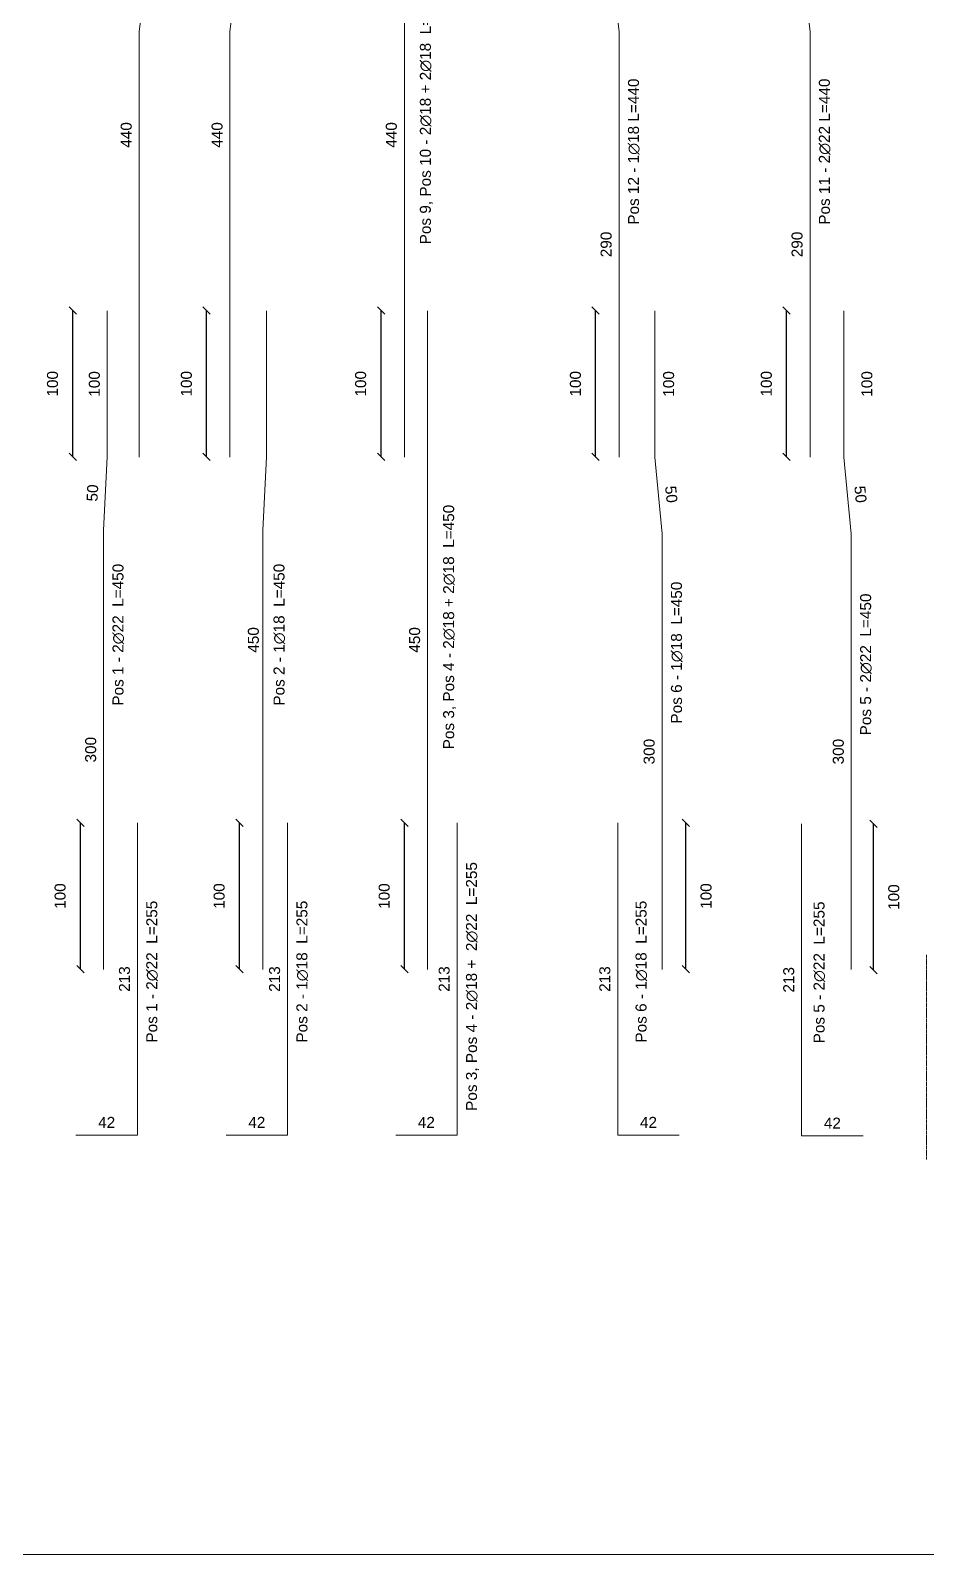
# Model space of a CAD drawing. Header units: millimetres. Extents: x -455371 to 117772, y -78417 to 116564.
# Drawn here: x -417118 to -410993, y 47891 to 58303 of the extents above; entities that cross this region are included whole.
import ezdxf

# ---------------------------------------------------------------- set-up
doc = ezdxf.new("R2010")
doc.units = ezdxf.units.MM
doc.linetypes.add('ACAD_ISO02W100', pattern=[15, 12, -3])
doc.layers.get('0').update_dxf_attribs({"color": 255})
for name, color, linetype, lineweight in [('armature', 5, 'Continuous', 18), ('quote', 5, 'Continuous', 15), ('Scritte', 7, 'Continuous', 15), ('tratteggio 1 a 50', 230, 'ACAD_ISO02W100', 15)]:
    doc.layers.add(name, color=color, linetype=linetype, lineweight=lineweight)
doc.styles.get("Standard").update_dxf_attribs({"font": 'arial.ttf'})
doc.dimstyles.new('per distinte 1 a 50', dxfattribs={"dimtxt": 75, "dimasz": 150, "dimexe": 0.18, "dimexo": 250, "dimgap": 50, "dimtad": 1, "dimdec": 0, "dimlfac": 0.1, "dimzin": 0, "dimdsep": 46, "dimtxsty": 'Standard', "dimblk": 'NONE', "dimcen": 0, "dimse1": 1, "dimse2": 1, "dimsd1": 1, "dimsd2": 1, "dimadec": 0, "dimazin": 0, "dimtfac": 1, "dimtdec": 0, "dimtix": 1, "dimtofl": 0, "dimtmove": 0, "dimatfit": 3, "dimldrblk": 'NONE', "dimfxl": 250, "dimfxlon": 1, "dimtolj": 1, "dimtzin": 0, "dimarcsym": 2})
doc.dimstyles.new('scala1 a 50', dxfattribs={"dimtxt": 75, "dimasz": 50, "dimexe": 0.18, "dimexo": 250, "dimgap": 100, "dimtad": 2, "dimdec": 0, "dimlfac": 0.1, "dimzin": 0, "dimdsep": 46, "dimtxsty": 'Standard', "dimblk": 'OBLIQUE', "dimcen": -100, "dimadec": 0, "dimazin": 0, "dimtfac": 1, "dimtdec": 0, "dimtofl": 0, "dimtmove": 0, "dimatfit": 3, "dimfxl": 250, "dimfxlon": 1, "dimtolj": 1, "dimtzin": 0, "dimarcsym": 0})

# ---------------------------------------------------------------- blocks, each defined once
blk = doc.blocks.new('*D3019')
at = {"layer": 'Defpoints', "color": 0, "transparency": 16777216}
for p in [(-416387, 52889), (-416387, 50756), (-416387, 50756)]:
    blk.add_point(p, dxfattribs=at)
at = {"layer": 'quote', "color": 0, "transparency": 16777216, "insert": (-416475, 51822), "char_height": 75, "attachment_point": 5, "rotation": 90}
blk.add_mtext('\\A1;213', dxfattribs=at)
blk = doc.blocks.new('_None')
blk = doc.blocks.new('*D3020')
at = {"layer": 'Defpoints', "color": 0, "transparency": 16777216}
for p in [(-416807, 50756), (-416387, 50756), (-416387, 50756)]:
    blk.add_point(p, dxfattribs=at)
at = {"layer": 'quote', "color": 0, "transparency": 16777216, "insert": (-416597, 50843), "char_height": 75, "attachment_point": 5}
blk.add_mtext('\\A1;42', dxfattribs=at)
blk = doc.blocks.new('*D3021')
at = {"layer": 'Defpoints', "color": 0, "transparency": 16777216}
for p in [(-413104, 50756), (-413104, 50756), (-412684, 50756)]:
    blk.add_point(p, dxfattribs=at)
at = {"layer": 'quote', "color": 0, "transparency": 16777216, "insert": (-412894, 50843), "char_height": 75, "attachment_point": 5}
blk.add_mtext('\\A1;42', dxfattribs=at)
blk = doc.blocks.new('*D2922')
at = {"layer": 'Defpoints', "color": 0, "transparency": 16777216}
for p in [(-412800, 54864), (-412801, 51889), (-412801, 51889)]:
    blk.add_point(p, dxfattribs=at)
at = {"layer": 'quote', "color": 0, "transparency": 16777216, "insert": (-412889, 53376), "char_height": 75, "attachment_point": 5, "rotation": 90}
blk.add_mtext('\\A1;300', dxfattribs=at)
blk = doc.blocks.new('*D2923')
at = {"layer": 'Defpoints', "color": 0, "transparency": 16777216}
for p in [(-416618, 54889), (-416618, 51889), (-416618, 51889)]:
    blk.add_point(p, dxfattribs=at)
at = {"layer": 'quote', "color": 0, "transparency": 16777216, "insert": (-416706, 53389), "char_height": 75, "attachment_point": 5, "rotation": 90}
blk.add_mtext('\\A1;300', dxfattribs=at)
blk = doc.blocks.new('*D3022')
at = {"layer": 'Defpoints', "color": 0, "transparency": 16777216}
for p in [(-412851, 55387), (-412851, 55387), (-412800, 54864)]:
    blk.add_point(p, dxfattribs=at)
at = {"layer": 'quote', "color": 0, "transparency": 16777216, "insert": (-412738, 55134), "char_height": 75, "attachment_point": 5, "rotation": 275.5541}
blk.add_mtext('\\A1;50', dxfattribs=at)
blk = doc.blocks.new('*D2924')
at = {"layer": 'Defpoints', "color": 0, "transparency": 16777216}
for p in [(-412851, 56389), (-412667, 56389), (-412851, 55387)]:
    blk.add_point(p, dxfattribs=at)
at = {"layer": 'quote', "color": 0, "transparency": 16777216, "insert": (-412756, 55888), "char_height": 75, "attachment_point": 5, "rotation": 90}
blk.add_mtext('\\A1;100', dxfattribs=at)
blk = doc.blocks.new('*D2925')
at = {"layer": 'Defpoints', "color": 0, "transparency": 16777216}
for p in [(-416375, 59789), (-416375, 55389), (-416375, 55389)]:
    blk.add_point(p, dxfattribs=at)
at = {"layer": 'quote', "color": 0, "transparency": 16777216, "insert": (-416463, 57589), "char_height": 75, "attachment_point": 5, "rotation": 90}
blk.add_mtext('\\A1;440', dxfattribs=at)
blk = doc.blocks.new('*D2926')
at = {"layer": 'Defpoints', "color": 0, "transparency": 16777216}
for p in [(-413095, 58293), (-413095, 55389), (-413095, 55389)]:
    blk.add_point(p, dxfattribs=at)
at = {"layer": 'quote', "color": 0, "transparency": 16777216, "insert": (-413183, 56841), "char_height": 75, "attachment_point": 5, "rotation": 90}
blk.add_mtext('\\A1;290', dxfattribs=at)
blk = doc.blocks.new('*D3023')
at = {"layer": 'Defpoints', "color": 0, "transparency": 16777216}
for p in [(-413145, 58722), (-413145, 58722), (-413095, 58293)]:
    blk.add_point(p, dxfattribs=at)
at = {"layer": 'quote', "color": 0, "transparency": 16777216, "insert": (-413032, 58517), "char_height": 75, "attachment_point": 5, "rotation": 276.6072}
blk.add_mtext('\\A1;50', dxfattribs=at)
blk = doc.blocks.new('*D2931')
at = {"layer": 'Defpoints', "color": 0, "transparency": 16777216}
for p in [(-415506, 56389), (-415531, 51889), (-415506, 51889)]:
    blk.add_point(p, dxfattribs=at)
at = {"layer": 'quote', "color": 0, "transparency": 16777216, "insert": (-415594, 54139), "char_height": 75, "attachment_point": 5, "rotation": 90}
blk.add_mtext('\\A1;450', dxfattribs=at)
blk = doc.blocks.new('*D2932')
at = {"layer": 'Defpoints', "color": 0, "transparency": 16777216}
for p in [(-414404, 56389), (-414404, 51889), (-414404, 51889)]:
    blk.add_point(p, dxfattribs=at)
at = {"layer": 'quote', "color": 0, "transparency": 16777216, "insert": (-414492, 54139), "char_height": 75, "attachment_point": 5, "rotation": 90}
blk.add_mtext('\\A1;450', dxfattribs=at)
blk = doc.blocks.new('*D3028')
at = {"layer": 'Defpoints', "color": 0, "transparency": 16777216}
for p in [(-415361, 52889), (-415361, 50756), (-415361, 50756)]:
    blk.add_point(p, dxfattribs=at)
at = {"layer": 'quote', "color": 0, "transparency": 16777216, "insert": (-415449, 51822), "char_height": 75, "attachment_point": 5, "rotation": 90}
blk.add_mtext('\\A1;213', dxfattribs=at)
blk = doc.blocks.new('*D3029')
at = {"layer": 'Defpoints', "color": 0, "transparency": 16777216}
for p in [(-415781, 50756), (-415361, 50756), (-415361, 50756)]:
    blk.add_point(p, dxfattribs=at)
at = {"layer": 'quote', "color": 0, "transparency": 16777216, "insert": (-415571, 50843), "char_height": 75, "attachment_point": 5}
blk.add_mtext('\\A1;42', dxfattribs=at)
blk = doc.blocks.new('*D3030')
at = {"layer": 'Defpoints', "color": 0, "transparency": 16777216}
for p in [(-414202, 52889), (-414202, 50756), (-414202, 50756)]:
    blk.add_point(p, dxfattribs=at)
at = {"layer": 'quote', "color": 0, "transparency": 16777216, "insert": (-414290, 51822), "char_height": 75, "attachment_point": 5, "rotation": 90}
blk.add_mtext('\\A1;213', dxfattribs=at)
blk = doc.blocks.new('*D3031')
at = {"layer": 'Defpoints', "color": 0, "transparency": 16777216}
for p in [(-414622, 50756), (-414202, 50756), (-414202, 50756)]:
    blk.add_point(p, dxfattribs=at)
at = {"layer": 'quote', "color": 0, "transparency": 16777216, "insert": (-414412, 50843), "char_height": 75, "attachment_point": 5}
blk.add_mtext('\\A1;42', dxfattribs=at)
blk = doc.blocks.new('*D2933')
at = {"layer": 'Defpoints', "color": 0, "transparency": 16777216}
for p in [(-413104, 52889), (-413104, 50756), (-413104, 50756)]:
    blk.add_point(p, dxfattribs=at)
at = {"layer": 'quote', "color": 0, "transparency": 16777216, "insert": (-413192, 51822), "char_height": 75, "attachment_point": 5, "rotation": 90}
blk.add_mtext('\\A1;213', dxfattribs=at)
blk = doc.blocks.new('*D2934')
at = {"layer": 'Defpoints', "color": 0, "transparency": 16777216}
for p in [(-411507, 54864), (-411508, 51889), (-411508, 51889)]:
    blk.add_point(p, dxfattribs=at)
at = {"layer": 'quote', "color": 0, "transparency": 16777216, "insert": (-411596, 53376), "char_height": 75, "attachment_point": 5, "rotation": 90}
blk.add_mtext('\\A1;300', dxfattribs=at)
blk = doc.blocks.new('*D3032')
at = {"layer": 'Defpoints', "color": 0, "transparency": 16777216}
for p in [(-411558, 55387), (-411558, 55387), (-411507, 54864)]:
    blk.add_point(p, dxfattribs=at)
at = {"layer": 'quote', "color": 0, "transparency": 16777216, "insert": (-411445, 55134), "char_height": 75, "attachment_point": 5, "rotation": 275.5541}
blk.add_mtext('\\A1;50', dxfattribs=at)
blk = doc.blocks.new('*D2935')
at = {"layer": 'Defpoints', "color": 0, "transparency": 16777216}
for p in [(-411558, 56389), (-411313, 56389), (-411558, 55387)]:
    blk.add_point(p, dxfattribs=at)
at = {"layer": 'quote', "color": 0, "transparency": 16777216, "insert": (-411401, 55888), "char_height": 75, "attachment_point": 5, "rotation": 90}
blk.add_mtext('\\A1;100', dxfattribs=at)
blk = doc.blocks.new('*D2936')
at = {"layer": 'Defpoints', "color": 0, "transparency": 16777216}
for p in [(-411790, 58293), (-411790, 55389), (-411790, 55389)]:
    blk.add_point(p, dxfattribs=at)
at = {"layer": 'quote', "color": 0, "transparency": 16777216, "insert": (-411878, 56841), "char_height": 75, "attachment_point": 5, "rotation": 90}
blk.add_mtext('\\A1;290', dxfattribs=at)
blk = doc.blocks.new('*D3033')
at = {"layer": 'Defpoints', "color": 0, "transparency": 16777216}
for p in [(-411840, 58722), (-411839, 58722), (-411790, 58293)]:
    blk.add_point(p, dxfattribs=at)
at = {"layer": 'quote', "color": 0, "transparency": 16777216, "insert": (-411727, 58517), "char_height": 75, "attachment_point": 5, "rotation": 276.6072}
blk.add_mtext('\\A1;50', dxfattribs=at)
blk = doc.blocks.new('_Oblique')
at = {"color": 0, "linetype": 'ByBlock', "lineweight": -2}
blk.add_line((-0.5, -0.5), (0.5, 0.5), dxfattribs=at)
blk = doc.blocks.new('*D2939')
at = {"layer": 'Defpoints', "color": 0, "transparency": 16777216}
for p in [(-415689, 52889), (-415531, 52889), (-415531, 51889)]:
    blk.add_point(p, dxfattribs=at)
at = {"layer": 'quote', "color": 0, "lineweight": -2, "transparency": 16777216}
for p, q in [((-415689, 52889), (-415690, 52889)), ((-415689, 51889), (-415689, 52889)), ((-415689, 51889), (-415690, 51889))]:
    blk.add_line(p, q, dxfattribs=at)
at = {"layer": 'quote', "color": 0, "lineweight": -2, "transparency": 16777216, "xscale": 50, "yscale": 50, "zscale": 50}
for p, rotation in [((-415689, 52889), 90), ((-415689, 51889), 270)]:
    blk.add_blockref('_Oblique', p, dxfattribs=dict(at, rotation=rotation))
at = {"layer": 'quote', "color": 0, "transparency": 16777216, "insert": (-415828, 52389), "char_height": 75, "attachment_point": 5, "rotation": 90}
blk.add_mtext('\\A1;100', dxfattribs=at)
blk = doc.blocks.new('*D2940')
at = {"layer": 'Defpoints', "color": 0, "transparency": 16777216}
for p in [(-414562, 52889), (-414404, 52889), (-414404, 51889)]:
    blk.add_point(p, dxfattribs=at)
at = {"layer": 'quote', "color": 0, "lineweight": -2, "transparency": 16777216}
for p, q in [((-414562, 52889), (-414562, 52889)), ((-414562, 51889), (-414562, 52889)), ((-414562, 51889), (-414562, 51889))]:
    blk.add_line(p, q, dxfattribs=at)
at = {"layer": 'quote', "color": 0, "lineweight": -2, "transparency": 16777216, "xscale": 50, "yscale": 50, "zscale": 50}
for p, rotation in [((-414562, 52889), 90), ((-414562, 51889), 270)]:
    blk.add_blockref('_Oblique', p, dxfattribs=dict(at, rotation=rotation))
at = {"layer": 'quote', "color": 0, "transparency": 16777216, "insert": (-414700, 52389), "char_height": 75, "attachment_point": 5, "rotation": 90}
blk.add_mtext('\\A1;100', dxfattribs=at)
blk = doc.blocks.new('*D2941')
at = {"layer": 'Defpoints', "color": 0, "transparency": 16777216}
for p in [(-412801, 52889), (-412638, 52889), (-412801, 51889)]:
    blk.add_point(p, dxfattribs=at)
at = {"layer": 'quote', "color": 0, "lineweight": -2, "transparency": 16777216}
for p, q in [((-412638, 52889), (-412638, 52889)), ((-412638, 51889), (-412638, 52889)), ((-412638, 51889), (-412638, 51889))]:
    blk.add_line(p, q, dxfattribs=at)
at = {"layer": 'quote', "color": 0, "lineweight": -2, "transparency": 16777216, "xscale": 50, "yscale": 50, "zscale": 50}
for p, rotation in [((-412638, 52889), 90), ((-412638, 51889), 270)]:
    blk.add_blockref('_Oblique', p, dxfattribs=dict(at, rotation=rotation))
at = {"layer": 'quote', "color": 0, "transparency": 16777216, "insert": (-412500, 52389), "char_height": 75, "attachment_point": 5, "rotation": 90}
blk.add_mtext('\\A1;100', dxfattribs=at)
blk = doc.blocks.new('*D2944')
at = {"layer": 'Defpoints', "color": 0, "transparency": 16777216}
for p in [(-415754, 59789), (-415754, 55389), (-415754, 55389)]:
    blk.add_point(p, dxfattribs=at)
at = {"layer": 'quote', "color": 0, "transparency": 16777216, "insert": (-415842, 57589), "char_height": 75, "attachment_point": 5, "rotation": 90}
blk.add_mtext('\\A1;440', dxfattribs=at)
blk = doc.blocks.new('*D2945')
at = {"layer": 'Defpoints', "color": 0, "transparency": 16777216}
for p in [(-416829, 56389), (-416618, 56389), (-416593, 55389)]:
    blk.add_point(p, dxfattribs=at)
at = {"layer": 'quote', "color": 0, "lineweight": -2, "transparency": 16777216}
for p, q in [((-416829, 56389), (-416829, 56389)), ((-416829, 55389), (-416829, 56389)), ((-416829, 55389), (-416829, 55389))]:
    blk.add_line(p, q, dxfattribs=at)
at = {"layer": 'quote', "color": 0, "lineweight": -2, "transparency": 16777216, "xscale": 50, "yscale": 50, "zscale": 50}
for p, rotation in [((-416829, 56389), 90), ((-416829, 55389), 270)]:
    blk.add_blockref('_Oblique', p, dxfattribs=dict(at, rotation=rotation))
at = {"layer": 'quote', "color": 0, "transparency": 16777216, "insert": (-416967, 55889), "char_height": 75, "attachment_point": 5, "rotation": 90}
blk.add_mtext('\\A1;100', dxfattribs=at)
blk = doc.blocks.new('*D2946')
at = {"layer": 'Defpoints', "color": 0, "transparency": 16777216}
for p in [(-414563, 59789), (-414563, 55389), (-414563, 55389)]:
    blk.add_point(p, dxfattribs=at)
at = {"layer": 'quote', "color": 0, "transparency": 16777216, "insert": (-414651, 57589), "char_height": 75, "attachment_point": 5, "rotation": 90}
blk.add_mtext('\\A1;440', dxfattribs=at)
blk = doc.blocks.new('*D2947')
at = {"layer": 'Defpoints', "color": 0, "transparency": 16777216}
for p in [(-415914, 56389), (-415754, 56389), (-415754, 55389)]:
    blk.add_point(p, dxfattribs=at)
at = {"layer": 'quote', "color": 0, "lineweight": -2, "transparency": 16777216}
for p, q in [((-415914, 56389), (-415914, 56389)), ((-415914, 55389), (-415914, 56389)), ((-415914, 55389), (-415914, 55389))]:
    blk.add_line(p, q, dxfattribs=at)
at = {"layer": 'quote', "color": 0, "lineweight": -2, "transparency": 16777216, "xscale": 50, "yscale": 50, "zscale": 50}
for p, rotation in [((-415914, 56389), 90), ((-415914, 55389), 270)]:
    blk.add_blockref('_Oblique', p, dxfattribs=dict(at, rotation=rotation))
at = {"layer": 'quote', "color": 0, "transparency": 16777216, "insert": (-416052, 55889), "char_height": 75, "attachment_point": 5, "rotation": 90}
blk.add_mtext('\\A1;100', dxfattribs=at)
blk = doc.blocks.new('*D2948')
at = {"layer": 'Defpoints', "color": 0, "transparency": 16777216}
for p in [(-414722, 56389), (-414563, 56389), (-414563, 55389)]:
    blk.add_point(p, dxfattribs=at)
at = {"layer": 'quote', "color": 0, "lineweight": -2, "transparency": 16777216}
for p, q in [((-414722, 56389), (-414723, 56389)), ((-414722, 55389), (-414722, 56389)), ((-414722, 55389), (-414723, 55389))]:
    blk.add_line(p, q, dxfattribs=at)
at = {"layer": 'quote', "color": 0, "lineweight": -2, "transparency": 16777216, "xscale": 50, "yscale": 50, "zscale": 50}
for p, rotation in [((-414722, 56389), 90), ((-414722, 55389), 270)]:
    blk.add_blockref('_Oblique', p, dxfattribs=dict(at, rotation=rotation))
at = {"layer": 'quote', "color": 0, "transparency": 16777216, "insert": (-414861, 55889), "char_height": 75, "attachment_point": 5, "rotation": 90}
blk.add_mtext('\\A1;100', dxfattribs=at)
blk = doc.blocks.new('*D2949')
at = {"layer": 'Defpoints', "color": 0, "transparency": 16777216}
for p in [(-413255, 56389), (-413095, 56389), (-413095, 55389)]:
    blk.add_point(p, dxfattribs=at)
at = {"layer": 'quote', "color": 0, "lineweight": -2, "transparency": 16777216}
for p, q in [((-413255, 56389), (-413255, 56389)), ((-413255, 55389), (-413255, 56389)), ((-413255, 55389), (-413255, 55389))]:
    blk.add_line(p, q, dxfattribs=at)
at = {"layer": 'quote', "color": 0, "lineweight": -2, "transparency": 16777216, "xscale": 50, "yscale": 50, "zscale": 50}
for p, rotation in [((-413255, 56389), 90), ((-413255, 55389), 270)]:
    blk.add_blockref('_Oblique', p, dxfattribs=dict(at, rotation=rotation))
at = {"layer": 'quote', "color": 0, "transparency": 16777216, "insert": (-413393, 55889), "char_height": 75, "attachment_point": 5, "rotation": 90}
blk.add_mtext('\\A1;100', dxfattribs=at)
blk = doc.blocks.new('*D2950')
at = {"layer": 'Defpoints', "color": 0, "transparency": 16777216}
for p in [(-411950, 56389), (-411790, 56389), (-411790, 55389)]:
    blk.add_point(p, dxfattribs=at)
at = {"layer": 'quote', "color": 0, "lineweight": -2, "transparency": 16777216}
for p, q in [((-411950, 56389), (-411950, 56389)), ((-411950, 55389), (-411950, 56389)), ((-411950, 55389), (-411950, 55389))]:
    blk.add_line(p, q, dxfattribs=at)
at = {"layer": 'quote', "color": 0, "lineweight": -2, "transparency": 16777216, "xscale": 50, "yscale": 50, "zscale": 50}
for p, rotation in [((-411950, 56389), 90), ((-411950, 55389), 270)]:
    blk.add_blockref('_Oblique', p, dxfattribs=dict(at, rotation=rotation))
at = {"layer": 'quote', "color": 0, "transparency": 16777216, "insert": (-412088, 55889), "char_height": 75, "attachment_point": 5, "rotation": 90}
blk.add_mtext('\\A1;100', dxfattribs=at)
blk = doc.blocks.new('*D3038')
at = {"layer": 'Defpoints', "color": 0, "transparency": 16777216}
for p in [(-411847, 50750), (-411847, 50750), (-411427, 50750)]:
    blk.add_point(p, dxfattribs=at)
at = {"layer": 'quote', "color": 0, "transparency": 16777216, "insert": (-411637, 50838), "char_height": 75, "attachment_point": 5}
blk.add_mtext('\\A1;42', dxfattribs=at)
blk = doc.blocks.new('*D2965')
at = {"layer": 'Defpoints', "color": 0, "transparency": 16777216}
for p in [(-411847, 52883), (-411847, 50750), (-411847, 50750)]:
    blk.add_point(p, dxfattribs=at)
at = {"layer": 'quote', "color": 0, "transparency": 16777216, "insert": (-411935, 51817), "char_height": 75, "attachment_point": 5, "rotation": 90}
blk.add_mtext('\\A1;213', dxfattribs=at)
blk = doc.blocks.new('*D2966')
at = {"layer": 'Defpoints', "color": 0, "transparency": 16777216}
for p in [(-411508, 52882), (-411355, 52882), (-411508, 51882)]:
    blk.add_point(p, dxfattribs=at)
at = {"layer": 'quote', "color": 0, "lineweight": -2, "transparency": 16777216}
for p, q in [((-411355, 52882), (-411355, 52882)), ((-411355, 51882), (-411355, 52882)), ((-411355, 51882), (-411355, 51882))]:
    blk.add_line(p, q, dxfattribs=at)
at = {"layer": 'quote', "color": 0, "lineweight": -2, "transparency": 16777216, "xscale": 50, "yscale": 50, "zscale": 50}
for p, rotation in [((-411355, 52882), 90), ((-411355, 51882), 270)]:
    blk.add_blockref('_Oblique', p, dxfattribs=dict(at, rotation=rotation))
at = {"layer": 'quote', "color": 0, "transparency": 16777216, "insert": (-411217, 52382), "char_height": 75, "attachment_point": 5, "rotation": 90}
blk.add_mtext('\\A1;100', dxfattribs=at)
blk = doc.blocks.new('*D3039')
at = {"layer": 'Defpoints', "color": 0, "transparency": 16777216}
for p in [(-416593, 55389), (-416593, 55389), (-416618, 54889)]:
    blk.add_point(p, dxfattribs=at)
at = {"layer": 'quote', "color": 0, "transparency": 16777216, "insert": (-416694, 55143), "char_height": 75, "attachment_point": 5, "rotation": 87.1376}
blk.add_mtext('\\A1;50', dxfattribs=at)
blk = doc.blocks.new('*D2967')
at = {"layer": 'Defpoints', "color": 0, "transparency": 16777216}
for p in [(-416593, 56389), (-416593, 56389), (-416593, 55387)]:
    blk.add_point(p, dxfattribs=at)
at = {"layer": 'quote', "color": 0, "transparency": 16777216, "insert": (-416681, 55888), "char_height": 75, "attachment_point": 5, "rotation": 90}
blk.add_mtext('\\A1;100', dxfattribs=at)
blk = doc.blocks.new('*D2968')
at = {"layer": 'Defpoints', "color": 0, "transparency": 16777216}
for p in [(-416777, 52889), (-416618, 52889), (-416618, 51889)]:
    blk.add_point(p, dxfattribs=at)
at = {"layer": 'quote', "color": 0, "lineweight": -2, "transparency": 16777216}
for p, q in [((-416777, 52889), (-416777, 52889)), ((-416777, 51889), (-416777, 52889)), ((-416777, 51889), (-416777, 51889))]:
    blk.add_line(p, q, dxfattribs=at)
at = {"layer": 'quote', "color": 0, "lineweight": -2, "transparency": 16777216, "xscale": 50, "yscale": 50, "zscale": 50}
for p, rotation in [((-416777, 52889), 90), ((-416777, 51889), 270)]:
    blk.add_blockref('_Oblique', p, dxfattribs=dict(at, rotation=rotation))
at = {"layer": 'quote', "color": 0, "transparency": 16777216, "insert": (-416915, 52389), "char_height": 75, "attachment_point": 5, "rotation": 90}
blk.add_mtext('\\A1;100', dxfattribs=at)

msp = doc.modelspace()

# ---------------------------------------------------------------- linework, layer by layer
at = {"layer": 'armature'}
for p, q in [((-413094.8, 58292.6), (-413144, 58713.5)), ((-411789.8, 58292.6), (-411839, 58713.5)), ((-413094.5, 56638.5), (-413094.5, 58285.5)), ((-411789.4, 56638.5), (-411789.4, 58285.5)), ((-414403.5, 56388.5), (-414403.5, 51888.5)), ((-412851.3, 55387.5), (-412851.3, 56388.5)), ((-411558.4, 55387.5), (-411558.4, 56388.5)), ((-412851.3, 55387.5), (-412800.4, 54863.5)), ((-411558.4, 55387.5), (-411507.5, 54863.5)), ((-412800.4, 54863.5), (-412801.4, 51888.5)), ((-411507.5, 54863.5), (-411508.5, 51888.5)), ((-416387, 50755.5), (-416387, 52888.5)), ((-415360.7, 50755.5), (-415360.7, 52888.5)), ((-414201.6, 50755.5), (-414201.6, 52888.5)), ((-413103.5, 50755.5), (-413103.5, 52888.5)), ((-411846.9, 50750.2), (-411846.9, 52883.2))]:
    msp.add_line(p, q, dxfattribs=at)
for points in [[(-416325.4, 59788.5), (-416325.9, 58713.5), (-416375.1, 58292.6), (-416375.1, 55388.5)], [(-415704.5, 59788.5), (-415704.9, 58713.5), (-415754.2, 58292.6), (-415754.2, 55388.5)], [(-414562.6, 59788.5), (-414562.6, 55388.5)], [(-413094.8, 58292.6), (-413094.8, 55388.5)], [(-411789.8, 58292.6), (-411789.8, 55388.5)], [(-416617.9, 51888.5), (-416617.9, 54888.5), (-416592.9, 55388.5), (-416592.9, 56388.5)], [(-415530.7, 51888.5), (-415530.7, 54888.5), (-415505.7, 55388.5), (-415505.7, 56388.5)], [(-416387, 50755.5), (-416807, 50755.5)], [(-415360.7, 50755.5), (-415780.7, 50755.5)], [(-414201.6, 50755.5), (-414621.6, 50755.5)], [(-413103.5, 50755.5), (-412683.5, 50755.5)], [(-411846.9, 50750.2), (-411426.9, 50750.2)]]:
    msp.add_lwpolyline(points, dxfattribs=at)
at = {"layer": 'quote'}
msp.add_lwpolyline([(-455370.7, 70223.3), (-403722.5, 70223.3), (-403722.5, 47890.5), (-455370.7, 47890.5)], close=True, dxfattribs=at)
at = {"layer": 'tratteggio 1 a 50'}
msp.add_lwpolyline([(-410993.4, 51988.5), (-410993.4, 50588.5)], dxfattribs=at)

# ---------------------------------------------------------------- texts
at = {"layer": 'Scritte', "char_height": 75, "rotation": 90}
for s, width, heights, insert, attachment_point in [('Pos 9, Pos 10 - 2∅18 + 2∅18  L=440', 1872.833, [92.6], (-414367.5, 56841.6), 7), ('Pos 12 - 1∅18 L=440 ', 1136.46, [0], (-413034, 56975.8), 1), ('Pos 11 - 2∅22 L=440 ', 1136.46, [0], (-411729.3, 56975.8), 1), ('Pos 3, Pos 4 - 2∅18 + 2∅18  L=450', 1872.833, [92.6], (-414208.4, 53391.6), 7), ('Pos 1 - 2∅22  L=450', 995.998, [0], (-416557.4, 53689.9), 1), ('Pos 2 - 1∅18  L=450', 995.998, [0], (-415376.7, 53689.9), 7), ('Pos 6 - 1∅18  L=450', 1064.029, [0], (-412740.2, 53567.6), 1), ('Pos 5 - 2∅22  L=450', 1056.376, [0], (-411447.2, 53486.7), 1), ('Pos 3, Pos 4 - 2∅18 +  2∅22  L=255', 1724.078, [0], (-414141.2, 50921.4), 1), ('Pos 1 - 2∅22  L=255', 1174.173, [0], (-416326.5, 51388), 1), ('Pos 2 - 1∅18  L=255', 1174.173, [0], (-415300.2, 51388), 1), ('Pos 6 - 1∅18  L=255', 1174.173, [80.8], (-412902.3, 51388), 7), ('Pos 5 - 2∅22  L=255', 1174.173, [80.8], (-411685.8, 51382.7), 7)]:
    msp.add_mtext_dynamic_manual_height_columns(s, width=width, gutter_width=12.5, heights=heights, dxfattribs=dict(at, insert=insert, attachment_point=attachment_point))

# ---------------------------------------------------------------- dimensions: what is measured, and where the dimension line sits
at = {"layer": 'quote'}
for base, p1, p2, angle, dimstyle, picture, middle in [((-416375.1, 55388.5), (-416375.1, 59788.5), (-416375.1, 55388.5), 90, 'per distinte 1 a 50', '*D2925', (-416463.4, 57588.5)), ((-415754.2, 55388.5), (-415754.2, 59788.5), (-415754.2, 55388.5), 90, 'per distinte 1 a 50', '*D2944', (-415842.5, 57588.5)), ((-414562.6, 55388.5), (-414562.6, 59788.5), (-414562.6, 55388.5), 90, 'per distinte 1 a 50', '*D2946', (-414650.9, 57588.5)), ((-413094.8, 55388.5), (-413094.8, 58292.6), (-413094.8, 55388.5), 90, 'per distinte 1 a 50', '*D2926', (-413183.1, 56840.5)), ((-411789.8, 55388.5), (-411789.8, 58292.6), (-411789.8, 55388.5), 90, 'per distinte 1 a 50', '*D2936', (-411878, 56840.5)), ((-416828.7, 56388.5), (-416592.9, 55388.5), (-416617.9, 56388.5), 90, 'scala1 a 50', '*D2945', (-416967, 55888.5)), ((-415914, 56388.5), (-415754.2, 55388.5), (-415754.2, 56388.5), 90, 'scala1 a 50', '*D2947', (-416052.3, 55888.5)), ((-415505.7, 51888.5), (-415505.7, 56388.5), (-415530.7, 51888.5), 90, 'per distinte 1 a 50', '*D2931', (-415594, 54138.5)), ((-414722.4, 56388.5), (-414562.6, 55388.5), (-414562.6, 56388.5), 90, 'scala1 a 50', '*D2948', (-414860.7, 55888.5)), ((-414403.5, 51888.5), (-414403.5, 56388.5), (-414403.5, 51888.5), 90, 'per distinte 1 a 50', '*D2932', (-414491.8, 54138.5)), ((-413254.7, 56388.5), (-413094.8, 55388.5), (-413094.8, 56388.5), 90, 'scala1 a 50', '*D2949', (-413392.9, 55888.5)), ((-411949.6, 56388.5), (-411789.8, 55388.5), (-411789.8, 56388.5), 90, 'scala1 a 50', '*D2950', (-412087.9, 55888.5)), ((-416617.9, 51888.5), (-416617.9, 54888.5), (-416617.9, 51888.5), 90, 'per distinte 1 a 50', '*D2923', (-416706.2, 53388.5)), ((-416776.5, 52888.5), (-416617.9, 51888.5), (-416617.9, 52888.5), 90, 'scala1 a 50', '*D2968', (-416914.8, 52388.5)), ((-415689.4, 52888.5), (-415530.7, 51888.5), (-415530.7, 52888.5), 90, 'scala1 a 50', '*D2939', (-415827.7, 52388.5)), ((-414562.2, 52888.5), (-414403.5, 51888.5), (-414403.5, 52888.5), 90, 'scala1 a 50', '*D2940', (-414700.5, 52388.5)), ((-412637.9, 52888.5), (-412800.9, 51888.5), (-412801.1, 52888.5), 90, 'scala1 a 50', '*D2941', (-412499.6, 52388.5)), ((-411355.5, 52882.2), (-411508.1, 51882.2), (-411508.1, 52882.2), 90, 'scala1 a 50', '*D2966', (-411217.2, 52382.2)), ((-416387, 50755.5), (-416387, 52888.5), (-416387, 50755.5), 90, 'per distinte 1 a 50', '*D3019', (-416475.4, 51822)), ((-415360.7, 50755.5), (-415360.7, 52888.5), (-415360.7, 50755.5), 90, 'per distinte 1 a 50', '*D3028', (-415449, 51822)), ((-414201.6, 50755.5), (-414201.6, 52888.5), (-414201.6, 50755.5), 90, 'per distinte 1 a 50', '*D3030', (-414290, 51822)), ((-413103.5, 50755.5), (-413103.5, 52888.5), (-413103.5, 50755.5), 90, 'per distinte 1 a 50', '*D2933', (-413191.8, 51822)), ((-411846.9, 50750.2), (-411846.9, 52883.2), (-411846.9, 50750.2), 90, 'per distinte 1 a 50', '*D2965', (-411935.2, 51816.7)), ((-413103.5, 50755.5), (-412683.5, 50755.5), (-413103.5, 50755.5), 180, 'per distinte 1 a 50', '*D3021', (-412893.5, 50843.2)), ((-411846.9, 50750.2), (-411426.9, 50750.2), (-411846.9, 50750.2), 180, 'per distinte 1 a 50', '*D3038', (-411636.9, 50837.8))]:
    dim = msp.add_linear_dim(base=base, p1=p1, p2=p2, angle=angle, dimstyle=dimstyle, dxfattribs=at)
    dim.commit()
    dim.dimension.update_dxf_attribs({"geometry": picture, "text_midpoint": middle})
for p1, p2, picture, middle in [((-413094.8, 58292.6), (-413144.5, 58721.6), '*D3023', (-413032.4, 58517.2)), ((-411789.8, 58292.6), (-411839.5, 58721.6), '*D3033', (-411727.4, 58517.2))]:
    dim = msp.add_aligned_dim(p1=p1, p2=p2, distance=0.5, text='50', dimstyle='per distinte 1 a 50', dxfattribs=at)
    dim.commit()
    dim.dimension.update_dxf_attribs({"geometry": picture, "text_midpoint": middle})
for base, p1, p2, picture, middle in [((-416592.9, 56388.5), (-416592.9, 55387.5), (-416592.9, 56388.5), '*D2967', (-416592.9, 55888)), ((-412667.4, 56388.5), (-412851.3, 55387.5), (-412851.3, 56388.5), '*D2924', (-412667.4, 55888)), ((-411313, 56388.5), (-411558.4, 55387.5), (-411558.4, 56388.5), '*D2935', (-411313, 55888))]:
    dim = msp.add_linear_dim(base=base, p1=p1, p2=p2, angle=90, dimstyle='per distinte 1 a 50', dxfattribs=at)
    dim.commit()
    dim.dimension.update_dxf_attribs({"geometry": picture, "text_midpoint": middle, "dimtype": 161})
dim = msp.add_aligned_dim(p1=(-416617.9, 54888.5), p2=(-416592.9, 55388.5), distance=0, dimstyle='per distinte 1 a 50', dxfattribs=at)
dim.commit()
dim.dimension.update_dxf_attribs({"geometry": '*D3039', "text_midpoint": (-416693.5, 55142.9)})
for base, p1, p2, angle, text, picture, middle, dimtype in [((-412851.3, 55387.5), (-412800.4, 54863.5), (-412851.3, 55387.5), 95.55408, '50', '*D3022', (-412825.9, 55125.5), 161), ((-411558.4, 55387.5), (-411507.5, 54863.5), (-411558.4, 55387.5), 95.55408, '50', '*D3032', (-411532.9, 55125.5), 161), ((-412800.9, 51888.5), (-412800.4, 54863.5), (-412801.4, 51888.5), 90, '300', '*D2922', (-412800.9, 53376), 160), ((-411508, 51888.5), (-411507.5, 54863.5), (-411508.5, 51888.5), 90, '300', '*D2934', (-411508, 53376), 160)]:
    dim = msp.add_linear_dim(base=base, p1=p1, p2=p2, angle=angle, text=text, dimstyle='per distinte 1 a 50', dxfattribs=at)
    dim.commit()
    dim.dimension.update_dxf_attribs({"geometry": picture, "text_midpoint": middle, "dimtype": dimtype})
for base, p1, p2, picture, middle in [((-416387, 50755.5), (-416807, 50755.5), (-416387, 50755.5), '*D3020', (-416597, 50843.2)), ((-415360.7, 50755.5), (-415780.7, 50755.5), (-415360.7, 50755.5), '*D3029', (-415570.7, 50843.2)), ((-414201.6, 50755.5), (-414621.6, 50755.5), (-414201.6, 50755.5), '*D3031', (-414411.6, 50843.2))]:
    dim = msp.add_linear_dim(base=base, p1=p1, p2=p2, dimstyle='per distinte 1 a 50', dxfattribs=at)
    dim.commit()
    dim.dimension.update_dxf_attribs({"geometry": picture, "text_midpoint": middle})

doc.saveas('drawing.dxf')
